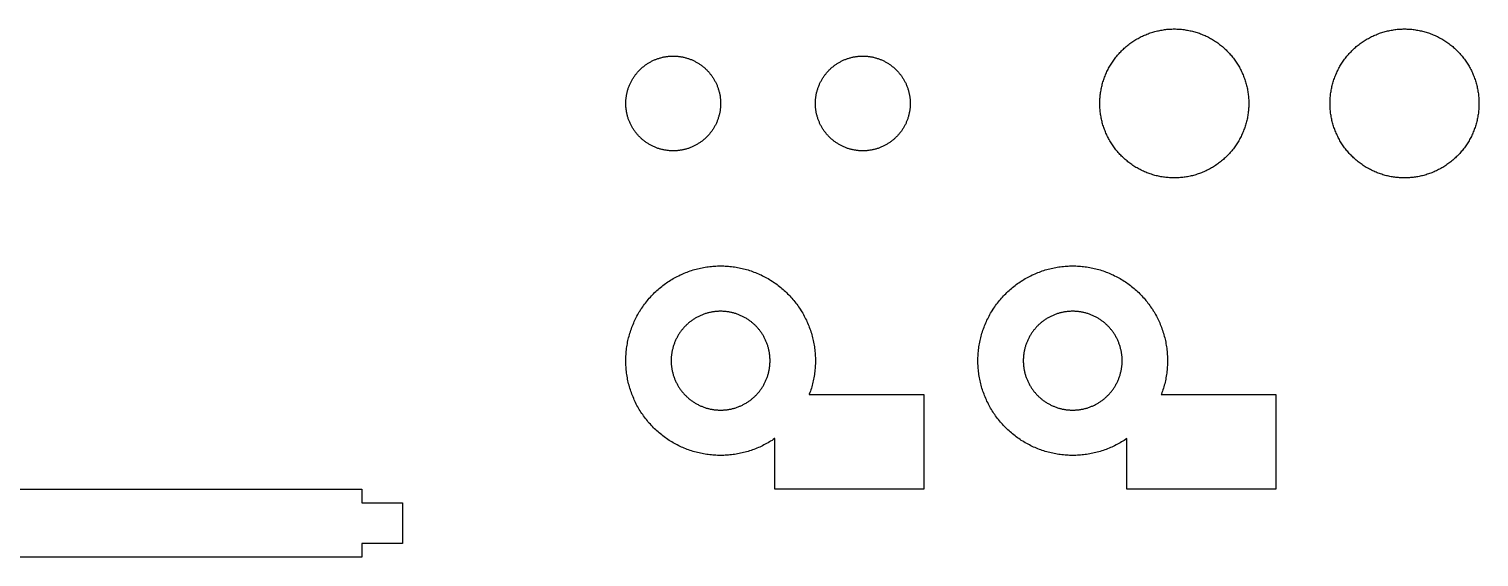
# Model space of a CAD drawing. Header units: millimetres. Extents: x 14 to 836, y 20 to 368.
# Drawn here: x 621.9 to 836, y 290 to 368 of the extents above; entities that cross this region are included whole.
import ezdxf

# ---------------------------------------------------------------- set-up
doc = ezdxf.new("R2010")
doc.units = ezdxf.units.MM
doc.layers.add('CUT_6MM', color=7, linetype='CONTINUOUS')

msp = doc.modelspace()

# ---------------------------------------------------------------- linework, layer by layer
at = {"layer": 'CUT_6MM'}
for points in [[(802, 357), (802, 356.82), (801.99, 356.64), (801.99, 356.46), (801.98, 356.28), (801.96, 356.1), (801.95, 355.92), (801.93, 355.74), (801.91, 355.56), (801.88, 355.39), (801.85, 355.21), (801.82, 355.03), (801.79, 354.85), (801.75, 354.68), (801.71, 354.5), (801.67, 354.33), (801.63, 354.15), (801.58, 353.98), (801.53, 353.81), (801.47, 353.64), (801.42, 353.46), (801.36, 353.29), (801.29, 353.13), (801.23, 352.96), (801.16, 352.79), (801.09, 352.62), (801.02, 352.46), (800.94, 352.3), (800.87, 352.13), (800.78, 351.97), (800.7, 351.81), (800.61, 351.66), (800.53, 351.5), (800.44, 351.34), (800.34, 351.19), (800.24, 351.04), (800.15, 350.89), (800.04, 350.74), (799.94, 350.59), (799.84, 350.45), (799.73, 350.3), (799.62, 350.16), (799.5, 350.02), (799.39, 349.88), (799.27, 349.75), (799.15, 349.61), (799.03, 349.48), (798.9, 349.35), (798.78, 349.22), (798.65, 349.1), (798.52, 348.97), (798.39, 348.85), (798.25, 348.73), (798.12, 348.61), (797.98, 348.5), (797.84, 348.38), (797.7, 348.27), (797.55, 348.16), (797.41, 348.06), (797.26, 347.96), (797.11, 347.85), (796.96, 347.76), (796.81, 347.66), (796.66, 347.56), (796.5, 347.47), (796.34, 347.39), (796.19, 347.3), (796.03, 347.22), (795.87, 347.13), (795.7, 347.06), (795.54, 346.98), (795.38, 346.91), (795.21, 346.84), (795.04, 346.77), (794.87, 346.71), (794.71, 346.64), (794.54, 346.58), (794.36, 346.53), (794.19, 346.47), (794.02, 346.42), (793.85, 346.37), (793.67, 346.33), (793.5, 346.29), (793.32, 346.25), (793.15, 346.21), (792.97, 346.18), (792.79, 346.15), (792.61, 346.12), (792.44, 346.09), (792.26, 346.07), (792.08, 346.05), (791.9, 346.04), (791.72, 346.02), (791.54, 346.01), (791.36, 346.01), (791.18, 346), (791, 346), (790.82, 346), (790.64, 346.01), (790.46, 346.01), (790.28, 346.02), (790.1, 346.04), (789.92, 346.05), (789.74, 346.07), (789.56, 346.09), (789.39, 346.12), (789.21, 346.15), (789.03, 346.18), (788.85, 346.21), (788.68, 346.25), (788.5, 346.29), (788.33, 346.33), (788.15, 346.37), (787.98, 346.42), (787.81, 346.47), (787.64, 346.53), (787.46, 346.58), (787.29, 346.64), (787.13, 346.71), (786.96, 346.77), (786.79, 346.84), (786.62, 346.91), (786.46, 346.98), (786.3, 347.06), (786.13, 347.13), (785.97, 347.22), (785.81, 347.3), (785.66, 347.39), (785.5, 347.47), (785.34, 347.56), (785.19, 347.66), (785.04, 347.76), (784.89, 347.85), (784.74, 347.96), (784.59, 348.06), (784.45, 348.16), (784.3, 348.27), (784.16, 348.38), (784.02, 348.5), (783.88, 348.61), (783.75, 348.73), (783.61, 348.85), (783.48, 348.97), (783.35, 349.1), (783.22, 349.22), (783.1, 349.35), (782.97, 349.48), (782.85, 349.61), (782.73, 349.75), (782.61, 349.88), (782.5, 350.02), (782.38, 350.16), (782.27, 350.3), (782.16, 350.45), (782.06, 350.59), (781.96, 350.74), (781.85, 350.89), (781.76, 351.04), (781.66, 351.19), (781.56, 351.34), (781.47, 351.5), (781.39, 351.66), (781.3, 351.81), (781.22, 351.97), (781.13, 352.13), (781.06, 352.3), (780.98, 352.46), (780.91, 352.62), (780.84, 352.79), (780.77, 352.96), (780.71, 353.13), (780.64, 353.29), (780.58, 353.46), (780.53, 353.64), (780.47, 353.81), (780.42, 353.98), (780.37, 354.15), (780.33, 354.33), (780.29, 354.5), (780.25, 354.68), (780.21, 354.85), (780.18, 355.03), (780.15, 355.21), (780.12, 355.39), (780.09, 355.56), (780.07, 355.74), (780.05, 355.92), (780.04, 356.1), (780.02, 356.28), (780.01, 356.46), (780.01, 356.64), (780, 356.82), (780, 357), (780, 357.18), (780.01, 357.36), (780.01, 357.54), (780.02, 357.72), (780.04, 357.9), (780.05, 358.08), (780.07, 358.26), (780.09, 358.44), (780.12, 358.61), (780.15, 358.79), (780.18, 358.97), (780.21, 359.15), (780.25, 359.32), (780.29, 359.5), (780.33, 359.67), (780.37, 359.85), (780.42, 360.02), (780.47, 360.19), (780.53, 360.36), (780.58, 360.54), (780.64, 360.71), (780.71, 360.87), (780.77, 361.04), (780.84, 361.21), (780.91, 361.38), (780.98, 361.54), (781.06, 361.7), (781.13, 361.87), (781.22, 362.03), (781.3, 362.19), (781.39, 362.34), (781.47, 362.5), (781.56, 362.66), (781.66, 362.81), (781.76, 362.96), (781.85, 363.11), (781.96, 363.26), (782.06, 363.41), (782.16, 363.55), (782.27, 363.7), (782.38, 363.84), (782.5, 363.98), (782.61, 364.12), (782.73, 364.25), (782.85, 364.39), (782.97, 364.52), (783.1, 364.65), (783.22, 364.78), (783.35, 364.9), (783.48, 365.03), (783.61, 365.15), (783.75, 365.27), (783.88, 365.39), (784.02, 365.5), (784.16, 365.62), (784.3, 365.73), (784.45, 365.84), (784.59, 365.94), (784.74, 366.04), (784.89, 366.15), (785.04, 366.24), (785.19, 366.34), (785.34, 366.44), (785.5, 366.53), (785.66, 366.61), (785.81, 366.7), (785.97, 366.78), (786.13, 366.87), (786.3, 366.94), (786.46, 367.02), (786.62, 367.09), (786.79, 367.16), (786.96, 367.23), (787.13, 367.29), (787.29, 367.36), (787.46, 367.42), (787.64, 367.47), (787.81, 367.53), (787.98, 367.58), (788.15, 367.63), (788.33, 367.67), (788.5, 367.71), (788.68, 367.75), (788.85, 367.79), (789.03, 367.82), (789.21, 367.85), (789.39, 367.88), (789.56, 367.91), (789.74, 367.93), (789.92, 367.95), (790.1, 367.96), (790.28, 367.98), (790.46, 367.99), (790.64, 367.99), (790.82, 368), (791, 368), (791.18, 368), (791.36, 367.99), (791.54, 367.99), (791.72, 367.98), (791.9, 367.96), (792.08, 367.95), (792.26, 367.93), (792.44, 367.91), (792.61, 367.88), (792.79, 367.85), (792.97, 367.82), (793.15, 367.79), (793.32, 367.75), (793.5, 367.71), (793.67, 367.67), (793.85, 367.63), (794.02, 367.58), (794.19, 367.53), (794.36, 367.47), (794.54, 367.42), (794.71, 367.36), (794.87, 367.29), (795.04, 367.23), (795.21, 367.16), (795.38, 367.09), (795.54, 367.02), (795.7, 366.94), (795.87, 366.87), (796.03, 366.78), (796.19, 366.7), (796.34, 366.61), (796.5, 366.53), (796.66, 366.44), (796.81, 366.34), (796.96, 366.24), (797.11, 366.15), (797.26, 366.04), (797.41, 365.94), (797.55, 365.84), (797.7, 365.73), (797.84, 365.62), (797.98, 365.5), (798.12, 365.39), (798.25, 365.27), (798.39, 365.15), (798.52, 365.03), (798.65, 364.9), (798.78, 364.78), (798.9, 364.65), (799.03, 364.52), (799.15, 364.39), (799.27, 364.25), (799.39, 364.12), (799.5, 363.98), (799.62, 363.84), (799.73, 363.7), (799.84, 363.55), (799.94, 363.41), (800.04, 363.26), (800.15, 363.11), (800.24, 362.96), (800.34, 362.81), (800.44, 362.66), (800.53, 362.5), (800.61, 362.34), (800.7, 362.19), (800.78, 362.03), (800.87, 361.87), (800.94, 361.7), (801.02, 361.54), (801.09, 361.38), (801.16, 361.21), (801.23, 361.04), (801.29, 360.87), (801.36, 360.71), (801.42, 360.54), (801.47, 360.36), (801.53, 360.19), (801.58, 360.02), (801.63, 359.85), (801.67, 359.67), (801.71, 359.5), (801.75, 359.32), (801.79, 359.15), (801.82, 358.97), (801.85, 358.79), (801.88, 358.61), (801.91, 358.44), (801.93, 358.26), (801.95, 358.08), (801.96, 357.9), (801.98, 357.72), (801.99, 357.54), (801.99, 357.36), (802, 357.18), (802, 357)], [(836, 357), (836, 356.82), (835.99, 356.64), (835.99, 356.46), (835.98, 356.28), (835.96, 356.1), (835.95, 355.92), (835.93, 355.74), (835.91, 355.56), (835.88, 355.39), (835.85, 355.21), (835.82, 355.03), (835.79, 354.85), (835.75, 354.68), (835.71, 354.5), (835.67, 354.33), (835.63, 354.15), (835.58, 353.98), (835.53, 353.81), (835.47, 353.64), (835.42, 353.46), (835.36, 353.29), (835.29, 353.13), (835.23, 352.96), (835.16, 352.79), (835.09, 352.62), (835.02, 352.46), (834.94, 352.3), (834.87, 352.13), (834.78, 351.97), (834.7, 351.81), (834.61, 351.66), (834.53, 351.5), (834.44, 351.34), (834.34, 351.19), (834.24, 351.04), (834.15, 350.89), (834.04, 350.74), (833.94, 350.59), (833.84, 350.45), (833.73, 350.3), (833.62, 350.16), (833.5, 350.02), (833.39, 349.88), (833.27, 349.75), (833.15, 349.61), (833.03, 349.48), (832.9, 349.35), (832.78, 349.22), (832.65, 349.1), (832.52, 348.97), (832.39, 348.85), (832.25, 348.73), (832.12, 348.61), (831.98, 348.5), (831.84, 348.38), (831.7, 348.27), (831.55, 348.16), (831.41, 348.06), (831.26, 347.96), (831.11, 347.85), (830.96, 347.76), (830.81, 347.66), (830.66, 347.56), (830.5, 347.47), (830.34, 347.39), (830.19, 347.3), (830.03, 347.22), (829.87, 347.13), (829.7, 347.06), (829.54, 346.98), (829.38, 346.91), (829.21, 346.84), (829.04, 346.77), (828.87, 346.71), (828.71, 346.64), (828.54, 346.58), (828.36, 346.53), (828.19, 346.47), (828.02, 346.42), (827.85, 346.37), (827.67, 346.33), (827.5, 346.29), (827.32, 346.25), (827.15, 346.21), (826.97, 346.18), (826.79, 346.15), (826.61, 346.12), (826.44, 346.09), (826.26, 346.07), (826.08, 346.05), (825.9, 346.04), (825.72, 346.02), (825.54, 346.01), (825.36, 346.01), (825.18, 346), (825, 346), (824.82, 346), (824.64, 346.01), (824.46, 346.01), (824.28, 346.02), (824.1, 346.04), (823.92, 346.05), (823.74, 346.07), (823.56, 346.09), (823.39, 346.12), (823.21, 346.15), (823.03, 346.18), (822.85, 346.21), (822.68, 346.25), (822.5, 346.29), (822.33, 346.33), (822.15, 346.37), (821.98, 346.42), (821.81, 346.47), (821.64, 346.53), (821.46, 346.58), (821.29, 346.64), (821.13, 346.71), (820.96, 346.77), (820.79, 346.84), (820.62, 346.91), (820.46, 346.98), (820.3, 347.06), (820.13, 347.13), (819.97, 347.22), (819.81, 347.3), (819.66, 347.39), (819.5, 347.47), (819.34, 347.56), (819.19, 347.66), (819.04, 347.76), (818.89, 347.85), (818.74, 347.96), (818.59, 348.06), (818.45, 348.16), (818.3, 348.27), (818.16, 348.38), (818.02, 348.5), (817.88, 348.61), (817.75, 348.73), (817.61, 348.85), (817.48, 348.97), (817.35, 349.1), (817.22, 349.22), (817.1, 349.35), (816.97, 349.48), (816.85, 349.61), (816.73, 349.75), (816.61, 349.88), (816.5, 350.02), (816.38, 350.16), (816.27, 350.3), (816.16, 350.45), (816.06, 350.59), (815.96, 350.74), (815.85, 350.89), (815.76, 351.04), (815.66, 351.19), (815.56, 351.34), (815.47, 351.5), (815.39, 351.66), (815.3, 351.81), (815.22, 351.97), (815.13, 352.13), (815.06, 352.3), (814.98, 352.46), (814.91, 352.62), (814.84, 352.79), (814.77, 352.96), (814.71, 353.13), (814.64, 353.29), (814.58, 353.46), (814.53, 353.64), (814.47, 353.81), (814.42, 353.98), (814.37, 354.15), (814.33, 354.33), (814.29, 354.5), (814.25, 354.68), (814.21, 354.85), (814.18, 355.03), (814.15, 355.21), (814.12, 355.39), (814.09, 355.56), (814.07, 355.74), (814.05, 355.92), (814.04, 356.1), (814.02, 356.28), (814.01, 356.46), (814.01, 356.64), (814, 356.82), (814, 357), (814, 357.18), (814.01, 357.36), (814.01, 357.54), (814.02, 357.72), (814.04, 357.9), (814.05, 358.08), (814.07, 358.26), (814.09, 358.44), (814.12, 358.61), (814.15, 358.79), (814.18, 358.97), (814.21, 359.15), (814.25, 359.32), (814.29, 359.5), (814.33, 359.67), (814.37, 359.85), (814.42, 360.02), (814.47, 360.19), (814.53, 360.36), (814.58, 360.54), (814.64, 360.71), (814.71, 360.87), (814.77, 361.04), (814.84, 361.21), (814.91, 361.38), (814.98, 361.54), (815.06, 361.7), (815.13, 361.87), (815.22, 362.03), (815.3, 362.19), (815.39, 362.34), (815.47, 362.5), (815.56, 362.66), (815.66, 362.81), (815.76, 362.96), (815.85, 363.11), (815.96, 363.26), (816.06, 363.41), (816.16, 363.55), (816.27, 363.7), (816.38, 363.84), (816.5, 363.98), (816.61, 364.12), (816.73, 364.25), (816.85, 364.39), (816.97, 364.52), (817.1, 364.65), (817.22, 364.78), (817.35, 364.9), (817.48, 365.03), (817.61, 365.15), (817.75, 365.27), (817.88, 365.39), (818.02, 365.5), (818.16, 365.62), (818.3, 365.73), (818.45, 365.84), (818.59, 365.94), (818.74, 366.04), (818.89, 366.15), (819.04, 366.24), (819.19, 366.34), (819.34, 366.44), (819.5, 366.53), (819.66, 366.61), (819.81, 366.7), (819.97, 366.78), (820.13, 366.87), (820.3, 366.94), (820.46, 367.02), (820.62, 367.09), (820.79, 367.16), (820.96, 367.23), (821.13, 367.29), (821.29, 367.36), (821.46, 367.42), (821.64, 367.47), (821.81, 367.53), (821.98, 367.58), (822.15, 367.63), (822.33, 367.67), (822.5, 367.71), (822.68, 367.75), (822.85, 367.79), (823.03, 367.82), (823.21, 367.85), (823.39, 367.88), (823.56, 367.91), (823.74, 367.93), (823.92, 367.95), (824.1, 367.96), (824.28, 367.98), (824.46, 367.99), (824.64, 367.99), (824.82, 368), (825, 368), (825.18, 368), (825.36, 367.99), (825.54, 367.99), (825.72, 367.98), (825.9, 367.96), (826.08, 367.95), (826.26, 367.93), (826.44, 367.91), (826.61, 367.88), (826.79, 367.85), (826.97, 367.82), (827.15, 367.79), (827.32, 367.75), (827.5, 367.71), (827.67, 367.67), (827.85, 367.63), (828.02, 367.58), (828.19, 367.53), (828.36, 367.47), (828.54, 367.42), (828.71, 367.36), (828.87, 367.29), (829.04, 367.23), (829.21, 367.16), (829.38, 367.09), (829.54, 367.02), (829.7, 366.94), (829.87, 366.87), (830.03, 366.78), (830.19, 366.7), (830.34, 366.61), (830.5, 366.53), (830.66, 366.44), (830.81, 366.34), (830.96, 366.24), (831.11, 366.15), (831.26, 366.04), (831.41, 365.94), (831.55, 365.84), (831.7, 365.73), (831.84, 365.62), (831.98, 365.5), (832.12, 365.39), (832.25, 365.27), (832.39, 365.15), (832.52, 365.03), (832.65, 364.9), (832.78, 364.78), (832.9, 364.65), (833.03, 364.52), (833.15, 364.39), (833.27, 364.25), (833.39, 364.12), (833.5, 363.98), (833.62, 363.84), (833.73, 363.7), (833.84, 363.55), (833.94, 363.41), (834.04, 363.26), (834.15, 363.11), (834.24, 362.96), (834.34, 362.81), (834.44, 362.66), (834.53, 362.5), (834.61, 362.34), (834.7, 362.19), (834.78, 362.03), (834.87, 361.87), (834.94, 361.7), (835.02, 361.54), (835.09, 361.38), (835.16, 361.21), (835.23, 361.04), (835.29, 360.87), (835.36, 360.71), (835.42, 360.54), (835.47, 360.36), (835.53, 360.19), (835.58, 360.02), (835.63, 359.85), (835.67, 359.67), (835.71, 359.5), (835.75, 359.32), (835.79, 359.15), (835.82, 358.97), (835.85, 358.79), (835.88, 358.61), (835.91, 358.44), (835.93, 358.26), (835.95, 358.08), (835.96, 357.9), (835.98, 357.72), (835.99, 357.54), (835.99, 357.36), (836, 357.18), (836, 357)], [(724, 357), (724, 356.89), (724, 356.77), (723.99, 356.66), (723.99, 356.54), (723.98, 356.43), (723.97, 356.31), (723.95, 356.2), (723.94, 356.09), (723.92, 355.97), (723.91, 355.86), (723.89, 355.75), (723.87, 355.63), (723.84, 355.52), (723.82, 355.41), (723.79, 355.3), (723.76, 355.19), (723.73, 355.08), (723.7, 354.97), (723.66, 354.86), (723.63, 354.75), (723.59, 354.64), (723.55, 354.53), (723.51, 354.43), (723.47, 354.32), (723.42, 354.22), (723.38, 354.11), (723.33, 354.01), (723.28, 353.9), (723.23, 353.8), (723.17, 353.7), (723.12, 353.6), (723.06, 353.5), (723, 353.4), (722.94, 353.3), (722.88, 353.21), (722.82, 353.11), (722.76, 353.02), (722.69, 352.92), (722.62, 352.83), (722.55, 352.74), (722.48, 352.65), (722.41, 352.56), (722.34, 352.47), (722.26, 352.38), (722.19, 352.3), (722.11, 352.21), (722.03, 352.13), (721.95, 352.05), (721.87, 351.97), (721.79, 351.89), (721.7, 351.81), (721.62, 351.74), (721.53, 351.66), (721.44, 351.59), (721.35, 351.52), (721.26, 351.45), (721.17, 351.38), (721.08, 351.31), (720.98, 351.24), (720.89, 351.18), (720.79, 351.12), (720.7, 351.06), (720.6, 351), (720.5, 350.94), (720.4, 350.88), (720.3, 350.83), (720.2, 350.77), (720.1, 350.72), (719.99, 350.67), (719.89, 350.62), (719.78, 350.58), (719.68, 350.53), (719.57, 350.49), (719.47, 350.45), (719.36, 350.41), (719.25, 350.37), (719.14, 350.34), (719.03, 350.3), (718.92, 350.27), (718.81, 350.24), (718.7, 350.21), (718.59, 350.18), (718.48, 350.16), (718.37, 350.13), (718.25, 350.11), (718.14, 350.09), (718.03, 350.08), (717.91, 350.06), (717.8, 350.05), (717.69, 350.03), (717.57, 350.02), (717.46, 350.01), (717.34, 350.01), (717.23, 350), (717.11, 350), (717, 350), (716.89, 350), (716.77, 350), (716.66, 350.01), (716.54, 350.01), (716.43, 350.02), (716.31, 350.03), (716.2, 350.05), (716.09, 350.06), (715.97, 350.08), (715.86, 350.09), (715.75, 350.11), (715.63, 350.13), (715.52, 350.16), (715.41, 350.18), (715.3, 350.21), (715.19, 350.24), (715.08, 350.27), (714.97, 350.3), (714.86, 350.34), (714.75, 350.37), (714.64, 350.41), (714.53, 350.45), (714.43, 350.49), (714.32, 350.53), (714.22, 350.58), (714.11, 350.62), (714.01, 350.67), (713.9, 350.72), (713.8, 350.77), (713.7, 350.83), (713.6, 350.88), (713.5, 350.94), (713.4, 351), (713.3, 351.06), (713.21, 351.12), (713.11, 351.18), (713.02, 351.24), (712.92, 351.31), (712.83, 351.38), (712.74, 351.45), (712.65, 351.52), (712.56, 351.59), (712.47, 351.66), (712.38, 351.74), (712.3, 351.81), (712.21, 351.89), (712.13, 351.97), (712.05, 352.05), (711.97, 352.13), (711.89, 352.21), (711.81, 352.3), (711.74, 352.38), (711.66, 352.47), (711.59, 352.56), (711.52, 352.65), (711.45, 352.74), (711.38, 352.83), (711.31, 352.92), (711.24, 353.02), (711.18, 353.11), (711.12, 353.21), (711.06, 353.3), (711, 353.4), (710.94, 353.5), (710.88, 353.6), (710.83, 353.7), (710.77, 353.8), (710.72, 353.9), (710.67, 354.01), (710.62, 354.11), (710.58, 354.22), (710.53, 354.32), (710.49, 354.43), (710.45, 354.53), (710.41, 354.64), (710.37, 354.75), (710.34, 354.86), (710.3, 354.97), (710.27, 355.08), (710.24, 355.19), (710.21, 355.3), (710.18, 355.41), (710.16, 355.52), (710.13, 355.63), (710.11, 355.75), (710.09, 355.86), (710.08, 355.97), (710.06, 356.09), (710.05, 356.2), (710.03, 356.31), (710.02, 356.43), (710.01, 356.54), (710.01, 356.66), (710, 356.77), (710, 356.89), (710, 357), (710, 357.11), (710, 357.23), (710.01, 357.34), (710.01, 357.46), (710.02, 357.57), (710.03, 357.69), (710.05, 357.8), (710.06, 357.91), (710.08, 358.03), (710.09, 358.14), (710.11, 358.25), (710.13, 358.37), (710.16, 358.48), (710.18, 358.59), (710.21, 358.7), (710.24, 358.81), (710.27, 358.92), (710.3, 359.03), (710.34, 359.14), (710.37, 359.25), (710.41, 359.36), (710.45, 359.47), (710.49, 359.57), (710.53, 359.68), (710.58, 359.78), (710.62, 359.89), (710.67, 359.99), (710.72, 360.1), (710.77, 360.2), (710.83, 360.3), (710.88, 360.4), (710.94, 360.5), (711, 360.6), (711.06, 360.7), (711.12, 360.79), (711.18, 360.89), (711.24, 360.98), (711.31, 361.08), (711.38, 361.17), (711.45, 361.26), (711.52, 361.35), (711.59, 361.44), (711.66, 361.53), (711.74, 361.62), (711.81, 361.7), (711.89, 361.79), (711.97, 361.87), (712.05, 361.95), (712.13, 362.03), (712.21, 362.11), (712.3, 362.19), (712.38, 362.26), (712.47, 362.34), (712.56, 362.41), (712.65, 362.48), (712.74, 362.55), (712.83, 362.62), (712.92, 362.69), (713.02, 362.76), (713.11, 362.82), (713.21, 362.88), (713.3, 362.94), (713.4, 363), (713.5, 363.06), (713.6, 363.12), (713.7, 363.17), (713.8, 363.23), (713.9, 363.28), (714.01, 363.33), (714.11, 363.38), (714.22, 363.42), (714.32, 363.47), (714.43, 363.51), (714.53, 363.55), (714.64, 363.59), (714.75, 363.63), (714.86, 363.66), (714.97, 363.7), (715.08, 363.73), (715.19, 363.76), (715.3, 363.79), (715.41, 363.82), (715.52, 363.84), (715.63, 363.87), (715.75, 363.89), (715.86, 363.91), (715.97, 363.92), (716.09, 363.94), (716.2, 363.95), (716.31, 363.97), (716.43, 363.98), (716.54, 363.99), (716.66, 363.99), (716.77, 364), (716.89, 364), (717, 364), (717.11, 364), (717.23, 364), (717.34, 363.99), (717.46, 363.99), (717.57, 363.98), (717.69, 363.97), (717.8, 363.95), (717.91, 363.94), (718.03, 363.92), (718.14, 363.91), (718.25, 363.89), (718.37, 363.87), (718.48, 363.84), (718.59, 363.82), (718.7, 363.79), (718.81, 363.76), (718.92, 363.73), (719.03, 363.7), (719.14, 363.66), (719.25, 363.63), (719.36, 363.59), (719.47, 363.55), (719.57, 363.51), (719.68, 363.47), (719.78, 363.42), (719.89, 363.38), (719.99, 363.33), (720.1, 363.28), (720.2, 363.23), (720.3, 363.17), (720.4, 363.12), (720.5, 363.06), (720.6, 363), (720.7, 362.94), (720.79, 362.88), (720.89, 362.82), (720.98, 362.76), (721.08, 362.69), (721.17, 362.62), (721.26, 362.55), (721.35, 362.48), (721.44, 362.41), (721.53, 362.34), (721.62, 362.26), (721.7, 362.19), (721.79, 362.11), (721.87, 362.03), (721.95, 361.95), (722.03, 361.87), (722.11, 361.79), (722.19, 361.7), (722.26, 361.62), (722.34, 361.53), (722.41, 361.44), (722.48, 361.35), (722.55, 361.26), (722.62, 361.17), (722.69, 361.08), (722.76, 360.98), (722.82, 360.89), (722.88, 360.79), (722.94, 360.7), (723, 360.6), (723.06, 360.5), (723.12, 360.4), (723.17, 360.3), (723.23, 360.2), (723.28, 360.1), (723.33, 359.99), (723.38, 359.89), (723.42, 359.78), (723.47, 359.68), (723.51, 359.57), (723.55, 359.47), (723.59, 359.36), (723.63, 359.25), (723.66, 359.14), (723.7, 359.03), (723.73, 358.92), (723.76, 358.81), (723.79, 358.7), (723.82, 358.59), (723.84, 358.48), (723.87, 358.37), (723.89, 358.25), (723.91, 358.14), (723.92, 358.03), (723.94, 357.91), (723.95, 357.8), (723.97, 357.69), (723.98, 357.57), (723.99, 357.46), (723.99, 357.34), (724, 357.23), (724, 357.11), (724, 357)], [(752, 357), (752, 356.89), (752, 356.77), (751.99, 356.66), (751.99, 356.54), (751.98, 356.43), (751.97, 356.31), (751.95, 356.2), (751.94, 356.09), (751.92, 355.97), (751.91, 355.86), (751.89, 355.75), (751.87, 355.63), (751.84, 355.52), (751.82, 355.41), (751.79, 355.3), (751.76, 355.19), (751.73, 355.08), (751.7, 354.97), (751.66, 354.86), (751.63, 354.75), (751.59, 354.64), (751.55, 354.53), (751.51, 354.43), (751.47, 354.32), (751.42, 354.22), (751.38, 354.11), (751.33, 354.01), (751.28, 353.9), (751.23, 353.8), (751.17, 353.7), (751.12, 353.6), (751.06, 353.5), (751, 353.4), (750.94, 353.3), (750.88, 353.21), (750.82, 353.11), (750.76, 353.02), (750.69, 352.92), (750.62, 352.83), (750.55, 352.74), (750.48, 352.65), (750.41, 352.56), (750.34, 352.47), (750.26, 352.38), (750.19, 352.3), (750.11, 352.21), (750.03, 352.13), (749.95, 352.05), (749.87, 351.97), (749.79, 351.89), (749.7, 351.81), (749.62, 351.74), (749.53, 351.66), (749.44, 351.59), (749.35, 351.52), (749.26, 351.45), (749.17, 351.38), (749.08, 351.31), (748.98, 351.24), (748.89, 351.18), (748.79, 351.12), (748.7, 351.06), (748.6, 351), (748.5, 350.94), (748.4, 350.88), (748.3, 350.83), (748.2, 350.77), (748.1, 350.72), (747.99, 350.67), (747.89, 350.62), (747.78, 350.58), (747.68, 350.53), (747.57, 350.49), (747.47, 350.45), (747.36, 350.41), (747.25, 350.37), (747.14, 350.34), (747.03, 350.3), (746.92, 350.27), (746.81, 350.24), (746.7, 350.21), (746.59, 350.18), (746.48, 350.16), (746.37, 350.13), (746.25, 350.11), (746.14, 350.09), (746.03, 350.08), (745.91, 350.06), (745.8, 350.05), (745.69, 350.03), (745.57, 350.02), (745.46, 350.01), (745.34, 350.01), (745.23, 350), (745.11, 350), (745, 350), (744.89, 350), (744.77, 350), (744.66, 350.01), (744.54, 350.01), (744.43, 350.02), (744.31, 350.03), (744.2, 350.05), (744.09, 350.06), (743.97, 350.08), (743.86, 350.09), (743.75, 350.11), (743.63, 350.13), (743.52, 350.16), (743.41, 350.18), (743.3, 350.21), (743.19, 350.24), (743.08, 350.27), (742.97, 350.3), (742.86, 350.34), (742.75, 350.37), (742.64, 350.41), (742.53, 350.45), (742.43, 350.49), (742.32, 350.53), (742.22, 350.58), (742.11, 350.62), (742.01, 350.67), (741.9, 350.72), (741.8, 350.77), (741.7, 350.83), (741.6, 350.88), (741.5, 350.94), (741.4, 351), (741.3, 351.06), (741.21, 351.12), (741.11, 351.18), (741.02, 351.24), (740.92, 351.31), (740.83, 351.38), (740.74, 351.45), (740.65, 351.52), (740.56, 351.59), (740.47, 351.66), (740.38, 351.74), (740.3, 351.81), (740.21, 351.89), (740.13, 351.97), (740.05, 352.05), (739.97, 352.13), (739.89, 352.21), (739.81, 352.3), (739.74, 352.38), (739.66, 352.47), (739.59, 352.56), (739.52, 352.65), (739.45, 352.74), (739.38, 352.83), (739.31, 352.92), (739.24, 353.02), (739.18, 353.11), (739.12, 353.21), (739.06, 353.3), (739, 353.4), (738.94, 353.5), (738.88, 353.6), (738.83, 353.7), (738.77, 353.8), (738.72, 353.9), (738.67, 354.01), (738.62, 354.11), (738.58, 354.22), (738.53, 354.32), (738.49, 354.43), (738.45, 354.53), (738.41, 354.64), (738.37, 354.75), (738.34, 354.86), (738.3, 354.97), (738.27, 355.08), (738.24, 355.19), (738.21, 355.3), (738.18, 355.41), (738.16, 355.52), (738.13, 355.63), (738.11, 355.75), (738.09, 355.86), (738.08, 355.97), (738.06, 356.09), (738.05, 356.2), (738.03, 356.31), (738.02, 356.43), (738.01, 356.54), (738.01, 356.66), (738, 356.77), (738, 356.89), (738, 357), (738, 357.11), (738, 357.23), (738.01, 357.34), (738.01, 357.46), (738.02, 357.57), (738.03, 357.69), (738.05, 357.8), (738.06, 357.91), (738.08, 358.03), (738.09, 358.14), (738.11, 358.25), (738.13, 358.37), (738.16, 358.48), (738.18, 358.59), (738.21, 358.7), (738.24, 358.81), (738.27, 358.92), (738.3, 359.03), (738.34, 359.14), (738.37, 359.25), (738.41, 359.36), (738.45, 359.47), (738.49, 359.57), (738.53, 359.68), (738.58, 359.78), (738.62, 359.89), (738.67, 359.99), (738.72, 360.1), (738.77, 360.2), (738.83, 360.3), (738.88, 360.4), (738.94, 360.5), (739, 360.6), (739.06, 360.7), (739.12, 360.79), (739.18, 360.89), (739.24, 360.98), (739.31, 361.08), (739.38, 361.17), (739.45, 361.26), (739.52, 361.35), (739.59, 361.44), (739.66, 361.53), (739.74, 361.62), (739.81, 361.7), (739.89, 361.79), (739.97, 361.87), (740.05, 361.95), (740.13, 362.03), (740.21, 362.11), (740.3, 362.19), (740.38, 362.26), (740.47, 362.34), (740.56, 362.41), (740.65, 362.48), (740.74, 362.55), (740.83, 362.62), (740.92, 362.69), (741.02, 362.76), (741.11, 362.82), (741.21, 362.88), (741.3, 362.94), (741.4, 363), (741.5, 363.06), (741.6, 363.12), (741.7, 363.17), (741.8, 363.23), (741.9, 363.28), (742.01, 363.33), (742.11, 363.38), (742.22, 363.42), (742.32, 363.47), (742.43, 363.51), (742.53, 363.55), (742.64, 363.59), (742.75, 363.63), (742.86, 363.66), (742.97, 363.7), (743.08, 363.73), (743.19, 363.76), (743.3, 363.79), (743.41, 363.82), (743.52, 363.84), (743.63, 363.87), (743.75, 363.89), (743.86, 363.91), (743.97, 363.92), (744.09, 363.94), (744.2, 363.95), (744.31, 363.97), (744.43, 363.98), (744.54, 363.99), (744.66, 363.99), (744.77, 364), (744.89, 364), (745, 364), (745.11, 364), (745.23, 364), (745.34, 363.99), (745.46, 363.99), (745.57, 363.98), (745.69, 363.97), (745.8, 363.95), (745.91, 363.94), (746.03, 363.92), (746.14, 363.91), (746.25, 363.89), (746.37, 363.87), (746.48, 363.84), (746.59, 363.82), (746.7, 363.79), (746.81, 363.76), (746.92, 363.73), (747.03, 363.7), (747.14, 363.66), (747.25, 363.63), (747.36, 363.59), (747.47, 363.55), (747.57, 363.51), (747.68, 363.47), (747.78, 363.42), (747.89, 363.38), (747.99, 363.33), (748.1, 363.28), (748.2, 363.23), (748.3, 363.17), (748.4, 363.12), (748.5, 363.06), (748.6, 363), (748.7, 362.94), (748.79, 362.88), (748.89, 362.82), (748.98, 362.76), (749.08, 362.69), (749.17, 362.62), (749.26, 362.55), (749.35, 362.48), (749.44, 362.41), (749.53, 362.34), (749.62, 362.26), (749.7, 362.19), (749.79, 362.11), (749.87, 362.03), (749.95, 361.95), (750.03, 361.87), (750.11, 361.79), (750.19, 361.7), (750.26, 361.62), (750.34, 361.53), (750.41, 361.44), (750.48, 361.35), (750.55, 361.26), (750.62, 361.17), (750.69, 361.08), (750.76, 360.98), (750.82, 360.89), (750.88, 360.79), (750.94, 360.7), (751, 360.6), (751.06, 360.5), (751.12, 360.4), (751.17, 360.3), (751.23, 360.2), (751.28, 360.1), (751.33, 359.99), (751.38, 359.89), (751.42, 359.78), (751.47, 359.68), (751.51, 359.57), (751.55, 359.47), (751.59, 359.36), (751.63, 359.25), (751.66, 359.14), (751.7, 359.03), (751.73, 358.92), (751.76, 358.81), (751.79, 358.7), (751.82, 358.59), (751.84, 358.48), (751.87, 358.37), (751.89, 358.25), (751.91, 358.14), (751.92, 358.03), (751.94, 357.91), (751.95, 357.8), (751.97, 357.69), (751.98, 357.57), (751.99, 357.46), (751.99, 357.34), (752, 357.23), (752, 357.11), (752, 357)], [(754, 300), (732, 300), (732, 307.51), (731.97, 307.49), (731.78, 307.36), (731.59, 307.23), (731.39, 307.11), (731.2, 306.99), (731, 306.88), (730.8, 306.76), (730.6, 306.65), (730.4, 306.55), (730.19, 306.44), (729.99, 306.34), (729.78, 306.25), (729.57, 306.16), (729.36, 306.07), (729.15, 305.98), (728.93, 305.9), (728.72, 305.82), (728.5, 305.74), (728.28, 305.67), (728.06, 305.6), (727.84, 305.54), (727.62, 305.48), (727.4, 305.42), (727.18, 305.37), (726.96, 305.32), (726.73, 305.27), (726.51, 305.23), (726.28, 305.19), (726.05, 305.15), (725.83, 305.12), (725.6, 305.09), (725.37, 305.07), (725.14, 305.05), (724.92, 305.03), (724.69, 305.02), (724.46, 305.01), (724.23, 305), (724, 305), (723.77, 305), (723.54, 305.01), (723.31, 305.02), (723.08, 305.03), (722.86, 305.05), (722.63, 305.07), (722.4, 305.09), (722.17, 305.12), (721.95, 305.15), (721.72, 305.19), (721.49, 305.23), (721.27, 305.27), (721.04, 305.32), (720.82, 305.37), (720.6, 305.42), (720.38, 305.48), (720.16, 305.54), (719.94, 305.6), (719.72, 305.67), (719.5, 305.74), (719.28, 305.82), (719.07, 305.9), (718.85, 305.98), (718.64, 306.07), (718.43, 306.16), (718.22, 306.25), (718.01, 306.34), (717.81, 306.44), (717.6, 306.55), (717.4, 306.65), (717.2, 306.76), (717, 306.88), (716.8, 306.99), (716.61, 307.11), (716.41, 307.23), (716.22, 307.36), (716.03, 307.49), (715.85, 307.62), (715.66, 307.76), (715.48, 307.89), (715.3, 308.03), (715.12, 308.18), (714.94, 308.32), (714.77, 308.47), (714.6, 308.63), (714.43, 308.78), (714.26, 308.94), (714.1, 309.1), (713.94, 309.26), (713.78, 309.43), (713.63, 309.6), (713.47, 309.77), (713.32, 309.94), (713.18, 310.12), (713.03, 310.3), (712.89, 310.48), (712.76, 310.66), (712.62, 310.85), (712.49, 311.03), (712.36, 311.22), (712.23, 311.41), (712.11, 311.61), (711.99, 311.8), (711.88, 312), (711.76, 312.2), (711.65, 312.4), (711.55, 312.6), (711.44, 312.81), (711.34, 313.01), (711.25, 313.22), (711.16, 313.43), (711.07, 313.64), (710.98, 313.85), (710.9, 314.07), (710.82, 314.28), (710.74, 314.5), (710.67, 314.72), (710.6, 314.94), (710.54, 315.16), (710.48, 315.38), (710.42, 315.6), (710.37, 315.82), (710.32, 316.04), (710.27, 316.27), (710.23, 316.49), (710.19, 316.72), (710.15, 316.95), (710.12, 317.17), (710.09, 317.4), (710.07, 317.63), (710.05, 317.86), (710.03, 318.08), (710.02, 318.31), (710.01, 318.54), (710, 318.77), (710, 319), (710, 319.23), (710.01, 319.46), (710.02, 319.69), (710.03, 319.92), (710.05, 320.14), (710.07, 320.37), (710.09, 320.6), (710.12, 320.83), (710.15, 321.05), (710.19, 321.28), (710.23, 321.51), (710.27, 321.73), (710.32, 321.96), (710.37, 322.18), (710.42, 322.4), (710.48, 322.62), (710.54, 322.84), (710.6, 323.06), (710.67, 323.28), (710.74, 323.5), (710.82, 323.72), (710.9, 323.93), (710.98, 324.15), (711.07, 324.36), (711.16, 324.57), (711.25, 324.78), (711.34, 324.99), (711.44, 325.19), (711.55, 325.4), (711.65, 325.6), (711.76, 325.8), (711.88, 326), (711.99, 326.2), (712.11, 326.39), (712.23, 326.59), (712.36, 326.78), (712.49, 326.97), (712.62, 327.15), (712.76, 327.34), (712.89, 327.52), (713.03, 327.7), (713.18, 327.88), (713.32, 328.06), (713.47, 328.23), (713.63, 328.4), (713.78, 328.57), (713.94, 328.74), (714.1, 328.9), (714.26, 329.06), (714.43, 329.22), (714.6, 329.37), (714.77, 329.53), (714.94, 329.68), (715.12, 329.82), (715.3, 329.97), (715.48, 330.11), (715.66, 330.24), (715.85, 330.38), (716.03, 330.51), (716.22, 330.64), (716.41, 330.77), (716.61, 330.89), (716.8, 331.01), (717, 331.12), (717.2, 331.24), (717.4, 331.35), (717.6, 331.45), (717.81, 331.56), (718.01, 331.66), (718.22, 331.75), (718.43, 331.84), (718.64, 331.93), (718.85, 332.02), (719.07, 332.1), (719.28, 332.18), (719.5, 332.26), (719.72, 332.33), (719.94, 332.4), (720.16, 332.46), (720.38, 332.52), (720.6, 332.58), (720.82, 332.63), (721.04, 332.68), (721.27, 332.73), (721.49, 332.77), (721.72, 332.81), (721.95, 332.85), (722.17, 332.88), (722.4, 332.91), (722.63, 332.93), (722.86, 332.95), (723.08, 332.97), (723.31, 332.98), (723.54, 332.99), (723.77, 333), (724, 333), (724.23, 333), (724.46, 332.99), (724.69, 332.98), (724.92, 332.97), (725.14, 332.95), (725.37, 332.93), (725.6, 332.91), (725.83, 332.88), (726.05, 332.85), (726.28, 332.81), (726.51, 332.77), (726.73, 332.73), (726.96, 332.68), (727.18, 332.63), (727.4, 332.58), (727.62, 332.52), (727.84, 332.46), (728.06, 332.4), (728.28, 332.33), (728.5, 332.26), (728.72, 332.18), (728.93, 332.1), (729.15, 332.02), (729.36, 331.93), (729.57, 331.84), (729.78, 331.75), (729.99, 331.66), (730.19, 331.56), (730.4, 331.45), (730.6, 331.35), (730.8, 331.24), (731, 331.12), (731.2, 331.01), (731.39, 330.89), (731.59, 330.77), (731.78, 330.64), (731.97, 330.51), (732.15, 330.38), (732.34, 330.24), (732.52, 330.11), (732.7, 329.97), (732.88, 329.82), (733.06, 329.68), (733.23, 329.53), (733.4, 329.37), (733.57, 329.22), (733.74, 329.06), (733.9, 328.9), (734.06, 328.74), (734.22, 328.57), (734.37, 328.4), (734.53, 328.23), (734.68, 328.06), (734.82, 327.88), (734.97, 327.7), (735.11, 327.52), (735.24, 327.34), (735.38, 327.15), (735.51, 326.97), (735.64, 326.78), (735.77, 326.59), (735.89, 326.39), (736.01, 326.2), (736.12, 326), (736.24, 325.8), (736.35, 325.6), (736.45, 325.4), (736.56, 325.19), (736.66, 324.99), (736.75, 324.78), (736.84, 324.57), (736.93, 324.36), (737.02, 324.15), (737.1, 323.93), (737.18, 323.72), (737.26, 323.5), (737.33, 323.28), (737.4, 323.06), (737.46, 322.84), (737.52, 322.62), (737.58, 322.4), (737.63, 322.18), (737.68, 321.96), (737.73, 321.73), (737.77, 321.51), (737.81, 321.28), (737.85, 321.05), (737.88, 320.83), (737.91, 320.6), (737.93, 320.37), (737.95, 320.14), (737.97, 319.92), (737.98, 319.69), (737.99, 319.46), (738, 319.23), (738, 319), (738, 318.77), (737.99, 318.54), (737.98, 318.31), (737.97, 318.08), (737.95, 317.86), (737.93, 317.63), (737.91, 317.4), (737.88, 317.17), (737.85, 316.95), (737.81, 316.72), (737.77, 316.49), (737.73, 316.27), (737.68, 316.04), (737.63, 315.82), (737.58, 315.6), (737.52, 315.38), (737.46, 315.16), (737.4, 314.94), (737.33, 314.72), (737.26, 314.5), (737.18, 314.28), (737.1, 314.07), (737.08, 314), (754, 314), (754, 300)], [(806, 300), (784, 300), (784, 307.51), (783.97, 307.49), (783.78, 307.36), (783.59, 307.23), (783.39, 307.11), (783.2, 306.99), (783, 306.88), (782.8, 306.76), (782.6, 306.65), (782.4, 306.55), (782.19, 306.44), (781.99, 306.34), (781.78, 306.25), (781.57, 306.16), (781.36, 306.07), (781.15, 305.98), (780.93, 305.9), (780.72, 305.82), (780.5, 305.74), (780.28, 305.67), (780.06, 305.6), (779.84, 305.54), (779.62, 305.48), (779.4, 305.42), (779.18, 305.37), (778.96, 305.32), (778.73, 305.27), (778.51, 305.23), (778.28, 305.19), (778.05, 305.15), (777.83, 305.12), (777.6, 305.09), (777.37, 305.07), (777.14, 305.05), (776.92, 305.03), (776.69, 305.02), (776.46, 305.01), (776.23, 305), (776, 305), (775.77, 305), (775.54, 305.01), (775.31, 305.02), (775.08, 305.03), (774.86, 305.05), (774.63, 305.07), (774.4, 305.09), (774.17, 305.12), (773.95, 305.15), (773.72, 305.19), (773.49, 305.23), (773.27, 305.27), (773.04, 305.32), (772.82, 305.37), (772.6, 305.42), (772.38, 305.48), (772.16, 305.54), (771.94, 305.6), (771.72, 305.67), (771.5, 305.74), (771.28, 305.82), (771.07, 305.9), (770.85, 305.98), (770.64, 306.07), (770.43, 306.16), (770.22, 306.25), (770.01, 306.34), (769.81, 306.44), (769.6, 306.55), (769.4, 306.65), (769.2, 306.76), (769, 306.88), (768.8, 306.99), (768.61, 307.11), (768.41, 307.23), (768.22, 307.36), (768.03, 307.49), (767.85, 307.62), (767.66, 307.76), (767.48, 307.89), (767.3, 308.03), (767.12, 308.18), (766.94, 308.32), (766.77, 308.47), (766.6, 308.63), (766.43, 308.78), (766.26, 308.94), (766.1, 309.1), (765.94, 309.26), (765.78, 309.43), (765.63, 309.6), (765.47, 309.77), (765.32, 309.94), (765.18, 310.12), (765.03, 310.3), (764.89, 310.48), (764.76, 310.66), (764.62, 310.85), (764.49, 311.03), (764.36, 311.22), (764.23, 311.41), (764.11, 311.61), (763.99, 311.8), (763.88, 312), (763.76, 312.2), (763.65, 312.4), (763.55, 312.6), (763.44, 312.81), (763.34, 313.01), (763.25, 313.22), (763.16, 313.43), (763.07, 313.64), (762.98, 313.85), (762.9, 314.07), (762.82, 314.28), (762.74, 314.5), (762.67, 314.72), (762.6, 314.94), (762.54, 315.16), (762.48, 315.38), (762.42, 315.6), (762.37, 315.82), (762.32, 316.04), (762.27, 316.27), (762.23, 316.49), (762.19, 316.72), (762.15, 316.95), (762.12, 317.17), (762.09, 317.4), (762.07, 317.63), (762.05, 317.86), (762.03, 318.08), (762.02, 318.31), (762.01, 318.54), (762, 318.77), (762, 319), (762, 319.23), (762.01, 319.46), (762.02, 319.69), (762.03, 319.92), (762.05, 320.14), (762.07, 320.37), (762.09, 320.6), (762.12, 320.83), (762.15, 321.05), (762.19, 321.28), (762.23, 321.51), (762.27, 321.73), (762.32, 321.96), (762.37, 322.18), (762.42, 322.4), (762.48, 322.62), (762.54, 322.84), (762.6, 323.06), (762.67, 323.28), (762.74, 323.5), (762.82, 323.72), (762.9, 323.93), (762.98, 324.15), (763.07, 324.36), (763.16, 324.57), (763.25, 324.78), (763.34, 324.99), (763.44, 325.19), (763.55, 325.4), (763.65, 325.6), (763.76, 325.8), (763.88, 326), (763.99, 326.2), (764.11, 326.39), (764.23, 326.59), (764.36, 326.78), (764.49, 326.97), (764.62, 327.15), (764.76, 327.34), (764.89, 327.52), (765.03, 327.7), (765.18, 327.88), (765.32, 328.06), (765.47, 328.23), (765.63, 328.4), (765.78, 328.57), (765.94, 328.74), (766.1, 328.9), (766.26, 329.06), (766.43, 329.22), (766.6, 329.37), (766.77, 329.53), (766.94, 329.68), (767.12, 329.82), (767.3, 329.97), (767.48, 330.11), (767.66, 330.24), (767.85, 330.38), (768.03, 330.51), (768.22, 330.64), (768.41, 330.77), (768.61, 330.89), (768.8, 331.01), (769, 331.12), (769.2, 331.24), (769.4, 331.35), (769.6, 331.45), (769.81, 331.56), (770.01, 331.66), (770.22, 331.75), (770.43, 331.84), (770.64, 331.93), (770.85, 332.02), (771.07, 332.1), (771.28, 332.18), (771.5, 332.26), (771.72, 332.33), (771.94, 332.4), (772.16, 332.46), (772.38, 332.52), (772.6, 332.58), (772.82, 332.63), (773.04, 332.68), (773.27, 332.73), (773.49, 332.77), (773.72, 332.81), (773.95, 332.85), (774.17, 332.88), (774.4, 332.91), (774.63, 332.93), (774.86, 332.95), (775.08, 332.97), (775.31, 332.98), (775.54, 332.99), (775.77, 333), (776, 333), (776.23, 333), (776.46, 332.99), (776.69, 332.98), (776.92, 332.97), (777.14, 332.95), (777.37, 332.93), (777.6, 332.91), (777.83, 332.88), (778.05, 332.85), (778.28, 332.81), (778.51, 332.77), (778.73, 332.73), (778.96, 332.68), (779.18, 332.63), (779.4, 332.58), (779.62, 332.52), (779.84, 332.46), (780.06, 332.4), (780.28, 332.33), (780.5, 332.26), (780.72, 332.18), (780.93, 332.1), (781.15, 332.02), (781.36, 331.93), (781.57, 331.84), (781.78, 331.75), (781.99, 331.66), (782.19, 331.56), (782.4, 331.45), (782.6, 331.35), (782.8, 331.24), (783, 331.12), (783.2, 331.01), (783.39, 330.89), (783.59, 330.77), (783.78, 330.64), (783.97, 330.51), (784.15, 330.38), (784.34, 330.24), (784.52, 330.11), (784.7, 329.97), (784.88, 329.82), (785.06, 329.68), (785.23, 329.53), (785.4, 329.37), (785.57, 329.22), (785.74, 329.06), (785.9, 328.9), (786.06, 328.74), (786.22, 328.57), (786.37, 328.4), (786.53, 328.23), (786.68, 328.06), (786.82, 327.88), (786.97, 327.7), (787.11, 327.52), (787.24, 327.34), (787.38, 327.15), (787.51, 326.97), (787.64, 326.78), (787.77, 326.59), (787.89, 326.39), (788.01, 326.2), (788.12, 326), (788.24, 325.8), (788.35, 325.6), (788.45, 325.4), (788.56, 325.19), (788.66, 324.99), (788.75, 324.78), (788.84, 324.57), (788.93, 324.36), (789.02, 324.15), (789.1, 323.93), (789.18, 323.72), (789.26, 323.5), (789.33, 323.28), (789.4, 323.06), (789.46, 322.84), (789.52, 322.62), (789.58, 322.4), (789.63, 322.18), (789.68, 321.96), (789.73, 321.73), (789.77, 321.51), (789.81, 321.28), (789.85, 321.05), (789.88, 320.83), (789.91, 320.6), (789.93, 320.37), (789.95, 320.14), (789.97, 319.92), (789.98, 319.69), (789.99, 319.46), (790, 319.23), (790, 319), (790, 318.77), (789.99, 318.54), (789.98, 318.31), (789.97, 318.08), (789.95, 317.86), (789.93, 317.63), (789.91, 317.4), (789.88, 317.17), (789.85, 316.95), (789.81, 316.72), (789.77, 316.49), (789.73, 316.27), (789.68, 316.04), (789.63, 315.82), (789.58, 315.6), (789.52, 315.38), (789.46, 315.16), (789.4, 314.94), (789.33, 314.72), (789.26, 314.5), (789.18, 314.28), (789.1, 314.07), (789.08, 314), (806, 314), (806, 300)], [(731.3, 319.12), (731.3, 319.24), (731.29, 319.36), (731.28, 319.48), (731.28, 319.6), (731.26, 319.72), (731.25, 319.83), (731.24, 319.95), (731.22, 320.07), (731.2, 320.19), (731.18, 320.31), (731.16, 320.42), (731.14, 320.54), (731.11, 320.66), (731.08, 320.77), (731.05, 320.89), (731.02, 321), (730.99, 321.12), (730.95, 321.23), (730.91, 321.35), (730.87, 321.46), (730.83, 321.57), (730.79, 321.68), (730.74, 321.79), (730.7, 321.9), (730.65, 322.01), (730.6, 322.12), (730.55, 322.23), (730.49, 322.34), (730.44, 322.44), (730.38, 322.55), (730.32, 322.65), (730.26, 322.75), (730.2, 322.85), (730.14, 322.96), (730.07, 323.06), (730, 323.15), (729.93, 323.25), (729.86, 323.35), (729.79, 323.44), (729.72, 323.54), (729.64, 323.63), (729.57, 323.72), (729.49, 323.81), (729.41, 323.9), (729.33, 323.99), (729.25, 324.08), (729.16, 324.16), (729.08, 324.25), (728.99, 324.33), (728.9, 324.41), (728.81, 324.49), (728.72, 324.57), (728.63, 324.64), (728.54, 324.72), (728.44, 324.79), (728.35, 324.86), (728.25, 324.93), (728.15, 325), (728.06, 325.07), (727.96, 325.14), (727.85, 325.2), (727.75, 325.26), (727.65, 325.32), (727.55, 325.38), (727.44, 325.44), (727.34, 325.49), (727.23, 325.55), (727.12, 325.6), (727.01, 325.65), (726.9, 325.7), (726.79, 325.74), (726.68, 325.79), (726.57, 325.83), (726.46, 325.87), (726.35, 325.91), (726.23, 325.95), (726.12, 325.99), (726, 326.02), (725.89, 326.05), (725.77, 326.08), (725.66, 326.11), (725.54, 326.14), (725.42, 326.16), (725.31, 326.18), (725.19, 326.2), (725.07, 326.22), (724.95, 326.24), (724.83, 326.25), (724.72, 326.26), (724.6, 326.28), (724.48, 326.28), (724.36, 326.29), (724.24, 326.3), (724.12, 326.3), (724, 326.3), (723.88, 326.3), (723.76, 326.3), (723.64, 326.29), (723.52, 326.28), (723.4, 326.28), (723.28, 326.26), (723.17, 326.25), (723.05, 326.24), (722.93, 326.22), (722.81, 326.2), (722.69, 326.18), (722.58, 326.16), (722.46, 326.14), (722.34, 326.11), (722.23, 326.08), (722.11, 326.05), (722, 326.02), (721.88, 325.99), (721.77, 325.95), (721.65, 325.91), (721.54, 325.87), (721.43, 325.83), (721.32, 325.79), (721.21, 325.74), (721.1, 325.7), (720.99, 325.65), (720.88, 325.6), (720.77, 325.55), (720.66, 325.49), (720.56, 325.44), (720.45, 325.38), (720.35, 325.32), (720.25, 325.26), (720.15, 325.2), (720.04, 325.14), (719.94, 325.07), (719.85, 325), (719.75, 324.93), (719.65, 324.86), (719.56, 324.79), (719.46, 324.72), (719.37, 324.64), (719.28, 324.57), (719.19, 324.49), (719.1, 324.41), (719.01, 324.33), (718.92, 324.25), (718.84, 324.16), (718.75, 324.08), (718.67, 323.99), (718.59, 323.9), (718.51, 323.81), (718.43, 323.72), (718.36, 323.63), (718.28, 323.54), (718.21, 323.44), (718.14, 323.35), (718.07, 323.25), (718, 323.15), (717.93, 323.06), (717.86, 322.96), (717.8, 322.85), (717.74, 322.75), (717.68, 322.65), (717.62, 322.55), (717.56, 322.44), (717.51, 322.34), (717.45, 322.23), (717.4, 322.12), (717.35, 322.01), (717.3, 321.9), (717.26, 321.79), (717.21, 321.68), (717.17, 321.57), (717.13, 321.46), (717.09, 321.35), (717.05, 321.23), (717.01, 321.12), (716.98, 321), (716.95, 320.89), (716.92, 320.77), (716.89, 320.66), (716.86, 320.54), (716.84, 320.42), (716.82, 320.31), (716.8, 320.19), (716.78, 320.07), (716.76, 319.95), (716.75, 319.83), (716.74, 319.72), (716.72, 319.6), (716.72, 319.48), (716.71, 319.36), (716.7, 319.24), (716.7, 319.12), (716.7, 319), (716.7, 318.88), (716.7, 318.76), (716.71, 318.64), (716.72, 318.52), (716.72, 318.4), (716.74, 318.28), (716.75, 318.17), (716.76, 318.05), (716.78, 317.93), (716.8, 317.81), (716.82, 317.69), (716.84, 317.58), (716.86, 317.46), (716.89, 317.34), (716.92, 317.23), (716.95, 317.11), (716.98, 317), (717.01, 316.88), (717.05, 316.77), (717.09, 316.65), (717.13, 316.54), (717.17, 316.43), (717.21, 316.32), (717.26, 316.21), (717.3, 316.1), (717.35, 315.99), (717.4, 315.88), (717.45, 315.77), (717.51, 315.66), (717.56, 315.56), (717.62, 315.45), (717.68, 315.35), (717.74, 315.25), (717.8, 315.15), (717.86, 315.04), (717.93, 314.94), (718, 314.85), (718.07, 314.75), (718.14, 314.65), (718.21, 314.56), (718.28, 314.46), (718.36, 314.37), (718.43, 314.28), (718.51, 314.19), (718.59, 314.1), (718.67, 314.01), (718.75, 313.92), (718.84, 313.84), (718.92, 313.75), (719.01, 313.67), (719.1, 313.59), (719.19, 313.51), (719.28, 313.43), (719.37, 313.36), (719.46, 313.28), (719.56, 313.21), (719.65, 313.14), (719.75, 313.07), (719.85, 313), (719.94, 312.93), (720.04, 312.86), (720.15, 312.8), (720.25, 312.74), (720.35, 312.68), (720.45, 312.62), (720.56, 312.56), (720.66, 312.51), (720.77, 312.45), (720.88, 312.4), (720.99, 312.35), (721.1, 312.3), (721.21, 312.26), (721.32, 312.21), (721.43, 312.17), (721.54, 312.13), (721.65, 312.09), (721.77, 312.05), (721.88, 312.01), (722, 311.98), (722.11, 311.95), (722.23, 311.92), (722.34, 311.89), (722.46, 311.86), (722.58, 311.84), (722.69, 311.82), (722.81, 311.8), (722.93, 311.78), (723.05, 311.76), (723.17, 311.75), (723.28, 311.74), (723.4, 311.72), (723.52, 311.72), (723.64, 311.71), (723.76, 311.7), (723.88, 311.7), (724, 311.7), (724.12, 311.7), (724.24, 311.7), (724.36, 311.71), (724.48, 311.72), (724.6, 311.72), (724.72, 311.74), (724.83, 311.75), (724.95, 311.76), (725.07, 311.78), (725.19, 311.8), (725.31, 311.82), (725.42, 311.84), (725.54, 311.86), (725.66, 311.89), (725.77, 311.92), (725.89, 311.95), (726, 311.98), (726.12, 312.01), (726.23, 312.05), (726.35, 312.09), (726.46, 312.13), (726.57, 312.17), (726.68, 312.21), (726.79, 312.26), (726.9, 312.3), (727.01, 312.35), (727.12, 312.4), (727.23, 312.45), (727.34, 312.51), (727.44, 312.56), (727.55, 312.62), (727.65, 312.68), (727.75, 312.74), (727.85, 312.8), (727.96, 312.86), (728.06, 312.93), (728.15, 313), (728.25, 313.07), (728.35, 313.14), (728.44, 313.21), (728.54, 313.28), (728.63, 313.36), (728.72, 313.43), (728.81, 313.51), (728.9, 313.59), (728.99, 313.67), (729.08, 313.75), (729.16, 313.84), (729.25, 313.92), (729.33, 314.01), (729.41, 314.1), (729.49, 314.19), (729.57, 314.28), (729.64, 314.37), (729.72, 314.46), (729.79, 314.56), (729.86, 314.65), (729.93, 314.75), (730, 314.85), (730.07, 314.94), (730.14, 315.04), (730.2, 315.15), (730.26, 315.25), (730.32, 315.35), (730.38, 315.45), (730.44, 315.56), (730.49, 315.66), (730.55, 315.77), (730.6, 315.88), (730.65, 315.99), (730.7, 316.1), (730.74, 316.21), (730.79, 316.32), (730.83, 316.43), (730.87, 316.54), (730.91, 316.65), (730.95, 316.77), (730.99, 316.88), (731.02, 317), (731.05, 317.11), (731.08, 317.23), (731.11, 317.34), (731.14, 317.46), (731.16, 317.58), (731.18, 317.69), (731.2, 317.81), (731.22, 317.93), (731.24, 318.05), (731.25, 318.17), (731.26, 318.28), (731.28, 318.4), (731.28, 318.52), (731.29, 318.64), (731.3, 318.76), (731.3, 318.88), (731.3, 319), (731.3, 319.12)], [(783.3, 319.12), (783.3, 319.24), (783.29, 319.36), (783.28, 319.48), (783.28, 319.6), (783.26, 319.72), (783.25, 319.83), (783.24, 319.95), (783.22, 320.07), (783.2, 320.19), (783.18, 320.31), (783.16, 320.42), (783.14, 320.54), (783.11, 320.66), (783.08, 320.77), (783.05, 320.89), (783.02, 321), (782.99, 321.12), (782.95, 321.23), (782.91, 321.35), (782.87, 321.46), (782.83, 321.57), (782.79, 321.68), (782.74, 321.79), (782.7, 321.9), (782.65, 322.01), (782.6, 322.12), (782.55, 322.23), (782.49, 322.34), (782.44, 322.44), (782.38, 322.55), (782.32, 322.65), (782.26, 322.75), (782.2, 322.85), (782.14, 322.96), (782.07, 323.06), (782, 323.15), (781.93, 323.25), (781.86, 323.35), (781.79, 323.44), (781.72, 323.54), (781.64, 323.63), (781.57, 323.72), (781.49, 323.81), (781.41, 323.9), (781.33, 323.99), (781.25, 324.08), (781.16, 324.16), (781.08, 324.25), (780.99, 324.33), (780.9, 324.41), (780.81, 324.49), (780.72, 324.57), (780.63, 324.64), (780.54, 324.72), (780.44, 324.79), (780.35, 324.86), (780.25, 324.93), (780.15, 325), (780.06, 325.07), (779.96, 325.14), (779.85, 325.2), (779.75, 325.26), (779.65, 325.32), (779.55, 325.38), (779.44, 325.44), (779.34, 325.49), (779.23, 325.55), (779.12, 325.6), (779.01, 325.65), (778.9, 325.7), (778.79, 325.74), (778.68, 325.79), (778.57, 325.83), (778.46, 325.87), (778.35, 325.91), (778.23, 325.95), (778.12, 325.99), (778, 326.02), (777.89, 326.05), (777.77, 326.08), (777.66, 326.11), (777.54, 326.14), (777.42, 326.16), (777.31, 326.18), (777.19, 326.2), (777.07, 326.22), (776.95, 326.24), (776.83, 326.25), (776.72, 326.26), (776.6, 326.28), (776.48, 326.28), (776.36, 326.29), (776.24, 326.3), (776.12, 326.3), (776, 326.3), (775.88, 326.3), (775.76, 326.3), (775.64, 326.29), (775.52, 326.28), (775.4, 326.28), (775.28, 326.26), (775.17, 326.25), (775.05, 326.24), (774.93, 326.22), (774.81, 326.2), (774.69, 326.18), (774.58, 326.16), (774.46, 326.14), (774.34, 326.11), (774.23, 326.08), (774.11, 326.05), (774, 326.02), (773.88, 325.99), (773.77, 325.95), (773.65, 325.91), (773.54, 325.87), (773.43, 325.83), (773.32, 325.79), (773.21, 325.74), (773.1, 325.7), (772.99, 325.65), (772.88, 325.6), (772.77, 325.55), (772.66, 325.49), (772.56, 325.44), (772.45, 325.38), (772.35, 325.32), (772.25, 325.26), (772.15, 325.2), (772.04, 325.14), (771.94, 325.07), (771.85, 325), (771.75, 324.93), (771.65, 324.86), (771.56, 324.79), (771.46, 324.72), (771.37, 324.64), (771.28, 324.57), (771.19, 324.49), (771.1, 324.41), (771.01, 324.33), (770.92, 324.25), (770.84, 324.16), (770.75, 324.08), (770.67, 323.99), (770.59, 323.9), (770.51, 323.81), (770.43, 323.72), (770.36, 323.63), (770.28, 323.54), (770.21, 323.44), (770.14, 323.35), (770.07, 323.25), (770, 323.15), (769.93, 323.06), (769.86, 322.96), (769.8, 322.85), (769.74, 322.75), (769.68, 322.65), (769.62, 322.55), (769.56, 322.44), (769.51, 322.34), (769.45, 322.23), (769.4, 322.12), (769.35, 322.01), (769.3, 321.9), (769.26, 321.79), (769.21, 321.68), (769.17, 321.57), (769.13, 321.46), (769.09, 321.35), (769.05, 321.23), (769.01, 321.12), (768.98, 321), (768.95, 320.89), (768.92, 320.77), (768.89, 320.66), (768.86, 320.54), (768.84, 320.42), (768.82, 320.31), (768.8, 320.19), (768.78, 320.07), (768.76, 319.95), (768.75, 319.83), (768.74, 319.72), (768.72, 319.6), (768.72, 319.48), (768.71, 319.36), (768.7, 319.24), (768.7, 319.12), (768.7, 319), (768.7, 318.88), (768.7, 318.76), (768.71, 318.64), (768.72, 318.52), (768.72, 318.4), (768.74, 318.28), (768.75, 318.17), (768.76, 318.05), (768.78, 317.93), (768.8, 317.81), (768.82, 317.69), (768.84, 317.58), (768.86, 317.46), (768.89, 317.34), (768.92, 317.23), (768.95, 317.11), (768.98, 317), (769.01, 316.88), (769.05, 316.77), (769.09, 316.65), (769.13, 316.54), (769.17, 316.43), (769.21, 316.32), (769.26, 316.21), (769.3, 316.1), (769.35, 315.99), (769.4, 315.88), (769.45, 315.77), (769.51, 315.66), (769.56, 315.56), (769.62, 315.45), (769.68, 315.35), (769.74, 315.25), (769.8, 315.15), (769.86, 315.04), (769.93, 314.94), (770, 314.85), (770.07, 314.75), (770.14, 314.65), (770.21, 314.56), (770.28, 314.46), (770.36, 314.37), (770.43, 314.28), (770.51, 314.19), (770.59, 314.1), (770.67, 314.01), (770.75, 313.92), (770.84, 313.84), (770.92, 313.75), (771.01, 313.67), (771.1, 313.59), (771.19, 313.51), (771.28, 313.43), (771.37, 313.36), (771.46, 313.28), (771.56, 313.21), (771.65, 313.14), (771.75, 313.07), (771.85, 313), (771.94, 312.93), (772.04, 312.86), (772.15, 312.8), (772.25, 312.74), (772.35, 312.68), (772.45, 312.62), (772.56, 312.56), (772.66, 312.51), (772.77, 312.45), (772.88, 312.4), (772.99, 312.35), (773.1, 312.3), (773.21, 312.26), (773.32, 312.21), (773.43, 312.17), (773.54, 312.13), (773.65, 312.09), (773.77, 312.05), (773.88, 312.01), (774, 311.98), (774.11, 311.95), (774.23, 311.92), (774.34, 311.89), (774.46, 311.86), (774.58, 311.84), (774.69, 311.82), (774.81, 311.8), (774.93, 311.78), (775.05, 311.76), (775.17, 311.75), (775.28, 311.74), (775.4, 311.72), (775.52, 311.72), (775.64, 311.71), (775.76, 311.7), (775.88, 311.7), (776, 311.7), (776.12, 311.7), (776.24, 311.7), (776.36, 311.71), (776.48, 311.72), (776.6, 311.72), (776.72, 311.74), (776.83, 311.75), (776.95, 311.76), (777.07, 311.78), (777.19, 311.8), (777.31, 311.82), (777.42, 311.84), (777.54, 311.86), (777.66, 311.89), (777.77, 311.92), (777.89, 311.95), (778, 311.98), (778.12, 312.01), (778.23, 312.05), (778.35, 312.09), (778.46, 312.13), (778.57, 312.17), (778.68, 312.21), (778.79, 312.26), (778.9, 312.3), (779.01, 312.35), (779.12, 312.4), (779.23, 312.45), (779.34, 312.51), (779.44, 312.56), (779.55, 312.62), (779.65, 312.68), (779.75, 312.74), (779.85, 312.8), (779.96, 312.86), (780.06, 312.93), (780.15, 313), (780.25, 313.07), (780.35, 313.14), (780.44, 313.21), (780.54, 313.28), (780.63, 313.36), (780.72, 313.43), (780.81, 313.51), (780.9, 313.59), (780.99, 313.67), (781.08, 313.75), (781.16, 313.84), (781.25, 313.92), (781.33, 314.01), (781.41, 314.1), (781.49, 314.19), (781.57, 314.28), (781.64, 314.37), (781.72, 314.46), (781.79, 314.56), (781.86, 314.65), (781.93, 314.75), (782, 314.85), (782.07, 314.94), (782.14, 315.04), (782.2, 315.15), (782.26, 315.25), (782.32, 315.35), (782.38, 315.45), (782.44, 315.56), (782.49, 315.66), (782.55, 315.77), (782.6, 315.88), (782.65, 315.99), (782.7, 316.1), (782.74, 316.21), (782.79, 316.32), (782.83, 316.43), (782.87, 316.54), (782.91, 316.65), (782.95, 316.77), (782.99, 316.88), (783.02, 317), (783.05, 317.11), (783.08, 317.23), (783.11, 317.34), (783.14, 317.46), (783.16, 317.58), (783.18, 317.69), (783.2, 317.81), (783.22, 317.93), (783.24, 318.05), (783.25, 318.17), (783.26, 318.28), (783.28, 318.4), (783.28, 318.52), (783.29, 318.64), (783.3, 318.76), (783.3, 318.88), (783.3, 319), (783.3, 319.12)], [(355, 298), (361, 298), (361, 300), (513, 300), (513, 295), (519, 295), (519, 300), (671, 300), (671, 298), (677, 298), (677, 292), (671, 292), (671, 290), (361, 290), (361, 292), (355, 292), (355, 298)]]:
    msp.add_lwpolyline(points, close=True, dxfattribs=at)

doc.saveas('drawing.dxf')
